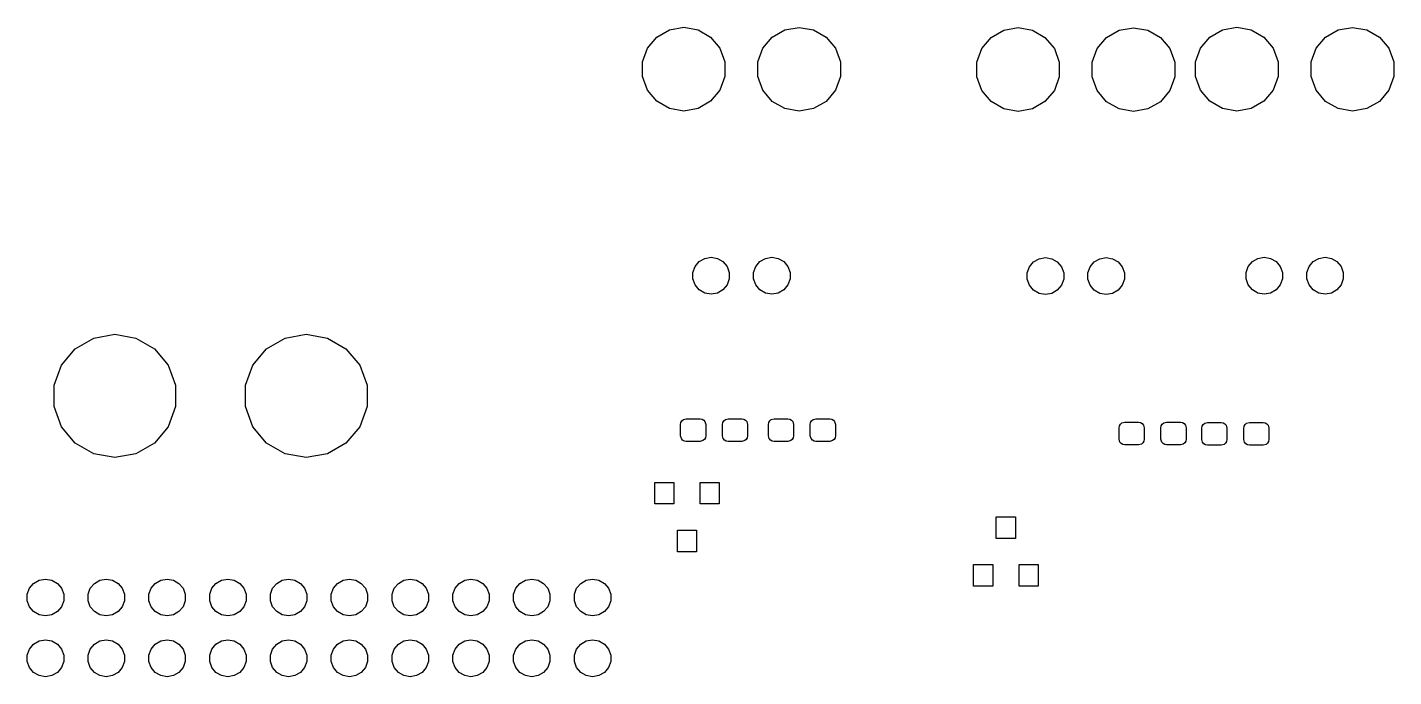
# Model space of a CAD drawing. Extents: x 121 to 245, y -123 to -53.
# Drawn here: x 121.2 to 178.3, y -80 to -52.9 of the extents above; entities that cross this region are included whole.
import ezdxf

# ---------------------------------------------------------------- set-up
doc = ezdxf.new("R2010")
doc.units = 0
doc.header["$MEASUREMENT"] = 0
doc.layers.add('BLACK', color=7, linetype='CONTINUOUS')

msp = doc.modelspace()

# ---------------------------------------------------------------- linework, layer by layer
at = {"layer": 'BLACK', "linetype": 'CONTINUOUS'}
for p, q in [((147.462, -53.2642), (147.989, -52.96)), ((147.989, -52.96), (148.588, -52.8544)), ((148.588, -52.8544), (149.187, -52.96)), ((149.187, -52.96), (149.714, -53.2642)), ((152.29, -53.2682), (152.817, -52.964)), ((152.817, -52.964), (153.416, -52.8584)), ((153.416, -52.8584), (154.015, -52.964)), ((154.015, -52.964), (154.542, -53.2682)), ((161.434, -53.2782), (161.961, -52.974)), ((161.961, -52.974), (162.56, -52.8684)), ((162.56, -52.8684), (163.159, -52.974)), ((163.159, -52.974), (163.686, -53.2782)), ((166.262, -53.2822), (166.789, -52.978)), ((166.789, -52.978), (167.388, -52.8724)), ((167.388, -52.8724), (167.987, -52.978)), ((167.987, -52.978), (168.514, -53.2822)), ((170.578, -53.2642), (171.105, -52.96)), ((171.105, -52.96), (171.704, -52.8544)), ((171.704, -52.8544), (172.303, -52.96)), ((172.303, -52.96), (172.83, -53.2642)), ((175.406, -53.2682), (175.933, -52.964)), ((175.933, -52.964), (176.532, -52.8584)), ((176.532, -52.8584), (177.131, -52.964)), ((177.131, -52.964), (177.658, -53.2682)), ((147.071, -53.7302), (147.462, -53.2642)), ((149.714, -53.2642), (150.105, -53.7302)), ((151.899, -53.7342), (152.29, -53.2682)), ((154.542, -53.2682), (154.933, -53.7342)), ((161.043, -53.7442), (161.434, -53.2782)), ((163.686, -53.2782), (164.077, -53.7442)), ((165.871, -53.7482), (166.262, -53.2822)), ((168.514, -53.2822), (168.905, -53.7482)), ((170.187, -53.7302), (170.578, -53.2642)), ((172.83, -53.2642), (173.221, -53.7302)), ((175.015, -53.7342), (175.406, -53.2682)), ((177.658, -53.2682), (178.049, -53.7342)), ((146.863, -54.3018), (147.071, -53.7302)), ((150.105, -53.7302), (150.313, -54.3018)), ((151.691, -54.3058), (151.899, -53.7342)), ((154.933, -53.7342), (155.141, -54.3058)), ((160.835, -54.3158), (161.043, -53.7442)), ((164.077, -53.7442), (164.285, -54.3158)), ((165.663, -54.3198), (165.871, -53.7482)), ((168.905, -53.7482), (169.113, -54.3198)), ((169.979, -54.3018), (170.187, -53.7302)), ((173.221, -53.7302), (173.429, -54.3018)), ((174.807, -54.3058), (175.015, -53.7342)), ((178.049, -53.7342), (178.257, -54.3058)), ((146.863, -54.9102), (146.863, -54.3018)), ((150.313, -54.3018), (150.313, -54.9102)), ((151.691, -54.9142), (151.691, -54.3058)), ((155.141, -54.3058), (155.141, -54.9142)), ((160.835, -54.9242), (160.835, -54.3158)), ((164.285, -54.3158), (164.285, -54.9242)), ((165.663, -54.9282), (165.663, -54.3198)), ((169.113, -54.3198), (169.113, -54.9282)), ((169.979, -54.9102), (169.979, -54.3018)), ((173.429, -54.3018), (173.429, -54.9102)), ((174.807, -54.9142), (174.807, -54.3058)), ((178.257, -54.3058), (178.257, -54.9142)), ((147.071, -55.4818), (146.863, -54.9102)), ((150.313, -54.9102), (150.105, -55.4818)), ((151.899, -55.4858), (151.691, -54.9142)), ((155.141, -54.9142), (154.933, -55.4858)), ((161.043, -55.4958), (160.835, -54.9242)), ((164.285, -54.9242), (164.077, -55.4958)), ((165.871, -55.4998), (165.663, -54.9282)), ((169.113, -54.9282), (168.905, -55.4998)), ((170.187, -55.4818), (169.979, -54.9102)), ((173.429, -54.9102), (173.221, -55.4818)), ((175.015, -55.4858), (174.807, -54.9142)), ((178.257, -54.9142), (178.049, -55.4858)), ((147.462, -55.9478), (147.071, -55.4818)), ((147.989, -56.252), (147.462, -55.9478)), ((149.714, -55.9478), (149.187, -56.252)), ((150.105, -55.4818), (149.714, -55.9478)), ((152.29, -55.9518), (151.899, -55.4858)), ((152.817, -56.256), (152.29, -55.9518)), ((154.542, -55.9518), (154.015, -56.256)), ((154.933, -55.4858), (154.542, -55.9518)), ((161.434, -55.9618), (161.043, -55.4958)), ((164.077, -55.4958), (163.686, -55.9618)), ((166.262, -55.9658), (165.871, -55.4998)), ((168.905, -55.4998), (168.514, -55.9658)), ((170.578, -55.9478), (170.187, -55.4818)), ((171.105, -56.252), (170.578, -55.9478)), ((172.83, -55.9478), (172.303, -56.252)), ((173.221, -55.4818), (172.83, -55.9478)), ((175.406, -55.9518), (175.015, -55.4858)), ((175.933, -56.256), (175.406, -55.9518)), ((177.658, -55.9518), (177.131, -56.256)), ((178.049, -55.4858), (177.658, -55.9518)), ((148.588, -56.3576), (147.989, -56.252)), ((149.187, -56.252), (148.588, -56.3576)), ((153.416, -56.3616), (152.817, -56.256)), ((154.015, -56.256), (153.416, -56.3616)), ((161.961, -56.266), (161.434, -55.9618)), ((162.56, -56.3716), (161.961, -56.266)), ((163.159, -56.266), (162.56, -56.3716)), ((163.686, -55.9618), (163.159, -56.266)), ((166.789, -56.27), (166.262, -55.9658)), ((167.388, -56.3756), (166.789, -56.27)), ((167.987, -56.27), (167.388, -56.3756)), ((168.514, -55.9658), (167.987, -56.27)), ((171.704, -56.3576), (171.105, -56.252)), ((172.303, -56.252), (171.704, -56.3576)), ((176.532, -56.3616), (175.933, -56.256)), ((177.131, -56.256), (176.532, -56.3616)), ((149.063, -62.8591), (149.236, -62.6533)), ((149.236, -62.6533), (149.468, -62.5189)), ((149.468, -62.5189), (149.733, -62.4722)), ((149.733, -62.4722), (149.998, -62.5189)), ((149.998, -62.5189), (150.23, -62.6533)), ((150.23, -62.6533), (150.403, -62.8591)), ((151.603, -62.8591), (151.776, -62.6533)), ((151.776, -62.6533), (152.008, -62.5189)), ((152.008, -62.5189), (152.273, -62.4722)), ((152.273, -62.4722), (152.538, -62.5189)), ((152.538, -62.5189), (152.77, -62.6533)), ((152.77, -62.6533), (152.943, -62.8591)), ((163.035, -62.8731), (163.208, -62.6673)), ((163.208, -62.6673), (163.44, -62.5329)), ((163.44, -62.5329), (163.705, -62.4862)), ((163.705, -62.4862), (163.97, -62.5329)), ((163.97, -62.5329), (164.202, -62.6673)), ((164.202, -62.6673), (164.375, -62.8731)), ((165.575, -62.8731), (165.748, -62.6673)), ((165.748, -62.6673), (165.98, -62.5329)), ((165.98, -62.5329), (166.245, -62.4862)), ((166.245, -62.4862), (166.51, -62.5329)), ((166.51, -62.5329), (166.742, -62.6673)), ((166.742, -62.6673), (166.915, -62.8731)), ((172.179, -62.8591), (172.352, -62.6533)), ((172.352, -62.6533), (172.584, -62.5189)), ((172.584, -62.5189), (172.849, -62.4722)), ((172.849, -62.4722), (173.114, -62.5189)), ((173.114, -62.5189), (173.346, -62.6533)), ((173.346, -62.6533), (173.519, -62.8591)), ((174.719, -62.8591), (174.892, -62.6533)), ((174.892, -62.6533), (175.124, -62.5189)), ((175.124, -62.5189), (175.389, -62.4722)), ((175.389, -62.4722), (175.654, -62.5189)), ((175.654, -62.5189), (175.886, -62.6533)), ((175.886, -62.6533), (176.059, -62.8591)), ((148.971, -63.1116), (149.063, -62.8591)), ((148.971, -63.3804), (148.971, -63.1116)), ((150.403, -62.8591), (150.495, -63.1116)), ((150.495, -63.1116), (150.495, -63.3804)), ((151.511, -63.1116), (151.603, -62.8591)), ((151.511, -63.3804), (151.511, -63.1116)), ((152.943, -62.8591), (153.035, -63.1116)), ((153.035, -63.1116), (153.035, -63.3804)), ((162.943, -63.1256), (163.035, -62.8731)), ((162.943, -63.3944), (162.943, -63.1256)), ((164.375, -62.8731), (164.467, -63.1256)), ((164.467, -63.1256), (164.467, -63.3944)), ((165.483, -63.1256), (165.575, -62.8731)), ((165.483, -63.3944), (165.483, -63.1256)), ((166.915, -62.8731), (167.007, -63.1256)), ((167.007, -63.1256), (167.007, -63.3944)), ((172.087, -63.1116), (172.179, -62.8591)), ((172.087, -63.3804), (172.087, -63.1116)), ((173.519, -62.8591), (173.611, -63.1116)), ((173.611, -63.1116), (173.611, -63.3804)), ((174.627, -63.1116), (174.719, -62.8591)), ((174.627, -63.3804), (174.627, -63.1116)), ((176.059, -62.8591), (176.151, -63.1116)), ((176.151, -63.1116), (176.151, -63.3804)), ((149.063, -63.6329), (148.971, -63.3804)), ((149.236, -63.8387), (149.063, -63.6329)), ((149.468, -63.9731), (149.236, -63.8387)), ((150.23, -63.8387), (149.998, -63.9731)), ((150.403, -63.6329), (150.23, -63.8387)), ((150.495, -63.3804), (150.403, -63.6329)), ((151.603, -63.6329), (151.511, -63.3804)), ((151.776, -63.8387), (151.603, -63.6329)), ((152.008, -63.9731), (151.776, -63.8387)), ((152.77, -63.8387), (152.538, -63.9731)), ((152.943, -63.6329), (152.77, -63.8387)), ((153.035, -63.3804), (152.943, -63.6329)), ((163.035, -63.6469), (162.943, -63.3944)), ((163.208, -63.8527), (163.035, -63.6469)), ((163.44, -63.9871), (163.208, -63.8527)), ((164.202, -63.8527), (163.97, -63.9871)), ((164.375, -63.6469), (164.202, -63.8527)), ((164.467, -63.3944), (164.375, -63.6469)), ((165.575, -63.6469), (165.483, -63.3944)), ((165.748, -63.8527), (165.575, -63.6469)), ((165.98, -63.9871), (165.748, -63.8527)), ((166.742, -63.8527), (166.51, -63.9871)), ((166.915, -63.6469), (166.742, -63.8527)), ((167.007, -63.3944), (166.915, -63.6469)), ((172.179, -63.6329), (172.087, -63.3804)), ((172.352, -63.8387), (172.179, -63.6329)), ((172.584, -63.9731), (172.352, -63.8387)), ((173.346, -63.8387), (173.114, -63.9731)), ((173.519, -63.6329), (173.346, -63.8387)), ((173.611, -63.3804), (173.519, -63.6329)), ((174.719, -63.6329), (174.627, -63.3804)), ((174.892, -63.8387), (174.719, -63.6329)), ((175.124, -63.9731), (174.892, -63.8387)), ((175.886, -63.8387), (175.654, -63.9731)), ((176.059, -63.6329), (175.886, -63.8387)), ((176.151, -63.3804), (176.059, -63.6329)), ((149.733, -64.0198), (149.468, -63.9731)), ((149.998, -63.9731), (149.733, -64.0198)), ((152.273, -64.0198), (152.008, -63.9731)), ((152.538, -63.9731), (152.273, -64.0198)), ((163.705, -64.0338), (163.44, -63.9871)), ((163.97, -63.9871), (163.705, -64.0338)), ((166.245, -64.0338), (165.98, -63.9871)), ((166.51, -63.9871), (166.245, -64.0338)), ((172.849, -64.0198), (172.584, -63.9731)), ((173.114, -63.9731), (172.849, -64.0198)), ((175.389, -64.0198), (175.124, -63.9731)), ((175.654, -63.9731), (175.389, -64.0198)), ((123.158, -66.2994), (123.933, -65.8516)), ((123.933, -65.8516), (124.816, -65.696)), ((124.816, -65.696), (125.698, -65.8516)), ((125.698, -65.8516), (126.473, -66.2994)), ((131.159, -66.2994), (131.934, -65.8516)), ((131.934, -65.8516), (132.817, -65.696)), ((132.817, -65.696), (133.699, -65.8516)), ((133.699, -65.8516), (134.474, -66.2994)), ((122.582, -66.9856), (123.158, -66.2994)), ((126.473, -66.2994), (127.049, -66.9856)), ((130.583, -66.9856), (131.159, -66.2994)), ((134.474, -66.2994), (135.05, -66.9856)), ((122.276, -67.8273), (122.582, -66.9856)), ((127.049, -66.9856), (127.356, -67.8273)), ((130.277, -67.8273), (130.583, -66.9856)), ((135.05, -66.9856), (135.357, -67.8273)), ((122.276, -68.7231), (122.276, -67.8273)), ((127.356, -67.8273), (127.356, -68.7231)), ((130.277, -68.7231), (130.277, -67.8273)), ((135.357, -67.8273), (135.357, -68.7231)), ((122.582, -69.5648), (122.276, -68.7231)), ((127.356, -68.7231), (127.049, -69.5648)), ((130.583, -69.5648), (130.277, -68.7231)), ((135.357, -68.7231), (135.05, -69.5648)), ((123.158, -70.251), (122.582, -69.5648)), ((127.049, -69.5648), (126.473, -70.251)), ((131.159, -70.251), (130.583, -69.5648)), ((135.05, -69.5648), (134.474, -70.251)), ((148.46, -69.4645), (148.474, -69.3833)), ((148.46, -69.9395), (148.46, -69.4645)), ((148.474, -69.3833), (148.516, -69.3118)), ((148.516, -69.3118), (148.579, -69.2588)), ((148.579, -69.2588), (148.697, -69.227)), ((148.697, -69.227), (149.272, -69.227)), ((149.272, -69.227), (149.354, -69.2413)), ((149.354, -69.2413), (149.425, -69.2826)), ((149.425, -69.2826), (149.478, -69.3457)), ((149.478, -69.3457), (149.51, -69.4645)), ((149.51, -69.4645), (149.51, -69.9395)), ((150.21, -69.4645), (150.224, -69.3833)), ((150.21, -69.9395), (150.21, -69.4645)), ((150.224, -69.3833), (150.266, -69.3118)), ((150.266, -69.3118), (150.329, -69.2588)), ((150.329, -69.2588), (150.447, -69.227)), ((150.447, -69.227), (151.022, -69.227)), ((151.022, -69.227), (151.104, -69.2413)), ((151.104, -69.2413), (151.175, -69.2826)), ((151.175, -69.2826), (151.228, -69.3457)), ((151.228, -69.3457), (151.26, -69.4645)), ((151.26, -69.4645), (151.26, -69.9395)), ((152.129, -69.4645), (152.143, -69.3833)), ((152.129, -69.9395), (152.129, -69.4645)), ((152.143, -69.3833), (152.185, -69.3118)), ((152.185, -69.3118), (152.248, -69.2588)), ((152.248, -69.2588), (152.367, -69.227)), ((152.367, -69.227), (152.941, -69.227)), ((152.941, -69.227), (153.023, -69.2413)), ((153.023, -69.2413), (153.094, -69.2826)), ((153.094, -69.2826), (153.147, -69.3457)), ((153.147, -69.3457), (153.179, -69.4645)), ((153.179, -69.4645), (153.179, -69.9395)), ((153.879, -69.4645), (153.893, -69.3833)), ((153.879, -69.9395), (153.879, -69.4645)), ((153.893, -69.3833), (153.935, -69.3118)), ((153.935, -69.3118), (153.998, -69.2588)), ((153.998, -69.2588), (154.117, -69.227)), ((154.117, -69.227), (154.691, -69.227)), ((154.691, -69.227), (154.773, -69.2413)), ((154.773, -69.2413), (154.844, -69.2826)), ((154.844, -69.2826), (154.897, -69.3457)), ((154.897, -69.3457), (154.929, -69.4645)), ((154.929, -69.4645), (154.929, -69.9395)), ((166.783, -69.6125), (166.797, -69.5313)), ((166.783, -70.0875), (166.783, -69.6125)), ((166.797, -69.5313), (166.839, -69.4598)), ((166.839, -69.4598), (166.902, -69.4068)), ((166.902, -69.4068), (167.02, -69.375)), ((167.02, -69.375), (167.595, -69.375)), ((167.595, -69.375), (167.677, -69.3893)), ((167.677, -69.3893), (167.748, -69.4306)), ((167.748, -69.4306), (167.801, -69.4937)), ((167.801, -69.4937), (167.833, -69.6125)), ((167.833, -69.6125), (167.833, -70.0875)), ((168.533, -69.6125), (168.547, -69.5313)), ((168.533, -70.0875), (168.533, -69.6125)), ((168.547, -69.5313), (168.589, -69.4598)), ((168.589, -69.4598), (168.652, -69.4068)), ((168.652, -69.4068), (168.77, -69.375)), ((168.77, -69.375), (169.345, -69.375)), ((169.345, -69.375), (169.427, -69.3893)), ((169.427, -69.3893), (169.498, -69.4306)), ((169.498, -69.4306), (169.551, -69.4937)), ((169.551, -69.4937), (169.583, -69.6125)), ((169.583, -69.6125), (169.583, -70.0875)), ((170.242, -69.6205), (170.256, -69.5393)), ((170.242, -70.0955), (170.242, -69.6205)), ((170.256, -69.5393), (170.298, -69.4678)), ((170.298, -69.4678), (170.361, -69.4148)), ((170.361, -69.4148), (170.48, -69.383)), ((170.48, -69.383), (171.054, -69.383)), ((171.054, -69.383), (171.136, -69.3973)), ((171.136, -69.3973), (171.207, -69.4386)), ((171.207, -69.4386), (171.26, -69.5018)), ((171.26, -69.5018), (171.292, -69.6205)), ((171.292, -69.6205), (171.292, -70.0955)), ((171.992, -69.6205), (172.006, -69.5393)), ((171.992, -70.0955), (171.992, -69.6205)), ((172.006, -69.5393), (172.048, -69.4678)), ((172.048, -69.4678), (172.111, -69.4148)), ((172.111, -69.4148), (172.23, -69.383)), ((172.23, -69.383), (172.804, -69.383)), ((172.804, -69.383), (172.886, -69.3973)), ((172.886, -69.3973), (172.957, -69.4386)), ((172.957, -69.4386), (173.01, -69.5018)), ((173.01, -69.5018), (173.042, -69.6205)), ((173.042, -69.6205), (173.042, -70.0955)), ((148.492, -70.0583), (148.46, -69.9395)), ((148.545, -70.1214), (148.492, -70.0583)), ((148.616, -70.1627), (148.545, -70.1214)), ((148.697, -70.177), (148.616, -70.1627)), ((149.272, -70.177), (148.697, -70.177)), ((149.391, -70.1452), (149.272, -70.177)), ((149.454, -70.0922), (149.391, -70.1452)), ((149.496, -70.0207), (149.454, -70.0922)), ((149.51, -69.9395), (149.496, -70.0207)), ((150.242, -70.0583), (150.21, -69.9395)), ((150.295, -70.1214), (150.242, -70.0583)), ((150.366, -70.1627), (150.295, -70.1214)), ((150.447, -70.177), (150.366, -70.1627)), ((151.022, -70.177), (150.447, -70.177)), ((151.141, -70.1452), (151.022, -70.177)), ((151.204, -70.0922), (151.141, -70.1452)), ((151.246, -70.0207), (151.204, -70.0922)), ((151.26, -69.9395), (151.246, -70.0207)), ((152.161, -70.0583), (152.129, -69.9395)), ((152.214, -70.1214), (152.161, -70.0583)), ((152.285, -70.1627), (152.214, -70.1214)), ((152.367, -70.177), (152.285, -70.1627)), ((152.941, -70.177), (152.367, -70.177)), ((153.06, -70.1452), (152.941, -70.177)), ((153.123, -70.0922), (153.06, -70.1452)), ((153.165, -70.0207), (153.123, -70.0922)), ((153.179, -69.9395), (153.165, -70.0207)), ((153.911, -70.0583), (153.879, -69.9395)), ((153.964, -70.1214), (153.911, -70.0583)), ((154.035, -70.1627), (153.964, -70.1214)), ((154.117, -70.177), (154.035, -70.1627)), ((154.691, -70.177), (154.117, -70.177)), ((154.81, -70.1452), (154.691, -70.177)), ((154.873, -70.0922), (154.81, -70.1452)), ((154.915, -70.0207), (154.873, -70.0922)), ((154.929, -69.9395), (154.915, -70.0207)), ((166.815, -70.2062), (166.783, -70.0875)), ((166.868, -70.2694), (166.815, -70.2062)), ((167.819, -70.1687), (167.777, -70.2402)), ((167.833, -70.0875), (167.819, -70.1687)), ((168.565, -70.2062), (168.533, -70.0875)), ((168.618, -70.2694), (168.565, -70.2062)), ((169.569, -70.1687), (169.527, -70.2402)), ((169.583, -70.0875), (169.569, -70.1687)), ((170.274, -70.2142), (170.242, -70.0955)), ((170.327, -70.2774), (170.274, -70.2142)), ((171.278, -70.1767), (171.236, -70.2482)), ((171.292, -70.0955), (171.278, -70.1767)), ((172.024, -70.2142), (171.992, -70.0955)), ((172.077, -70.2774), (172.024, -70.2142)), ((173.028, -70.1767), (172.986, -70.2482)), ((173.042, -70.0955), (173.028, -70.1767)), ((123.933, -70.6988), (123.158, -70.251)), ((124.816, -70.8544), (123.933, -70.6988)), ((125.698, -70.6988), (124.816, -70.8544)), ((126.473, -70.251), (125.698, -70.6988)), ((131.934, -70.6988), (131.159, -70.251)), ((132.817, -70.8544), (131.934, -70.6988)), ((133.699, -70.6988), (132.817, -70.8544)), ((134.474, -70.251), (133.699, -70.6988)), ((166.939, -70.3107), (166.868, -70.2694)), ((167.02, -70.325), (166.939, -70.3107)), ((167.595, -70.325), (167.02, -70.325)), ((167.714, -70.2932), (167.595, -70.325)), ((167.777, -70.2402), (167.714, -70.2932)), ((168.689, -70.3107), (168.618, -70.2694)), ((168.77, -70.325), (168.689, -70.3107)), ((169.345, -70.325), (168.77, -70.325)), ((169.464, -70.2932), (169.345, -70.325)), ((169.527, -70.2402), (169.464, -70.2932)), ((170.398, -70.3187), (170.327, -70.2774)), ((170.48, -70.333), (170.398, -70.3187)), ((171.054, -70.333), (170.48, -70.333)), ((171.173, -70.3012), (171.054, -70.333)), ((171.236, -70.2482), (171.173, -70.3012)), ((172.148, -70.3187), (172.077, -70.2774)), ((172.23, -70.333), (172.148, -70.3187)), ((172.804, -70.333), (172.23, -70.333)), ((172.923, -70.3012), (172.804, -70.333)), ((172.986, -70.2482), (172.923, -70.3012)), ((147.377, -72.7936), (147.377, -71.8936)), ((147.377, -71.8936), (148.177, -71.8936)), ((148.177, -71.8936), (148.177, -72.7936)), ((149.277, -72.7936), (149.277, -71.8936)), ((149.277, -71.8936), (150.077, -71.8936)), ((150.077, -71.8936), (150.077, -72.7936)), ((148.177, -72.7936), (147.377, -72.7936)), ((150.077, -72.7936), (149.277, -72.7936)), ((161.652, -74.232), (161.652, -73.332)), ((161.652, -73.332), (162.452, -73.332)), ((162.452, -73.332), (162.452, -74.232)), ((148.327, -74.7936), (148.327, -73.8936)), ((148.327, -73.8936), (149.127, -73.8936)), ((149.127, -73.8936), (149.127, -74.7936)), ((149.127, -74.7936), (148.327, -74.7936)), ((162.452, -74.232), (161.652, -74.232)), ((160.702, -76.232), (160.702, -75.332)), ((160.702, -75.332), (161.502, -75.332)), ((161.502, -75.332), (161.502, -76.232)), ((162.602, -76.232), (162.602, -75.332)), ((162.602, -75.332), (163.402, -75.332)), ((163.402, -75.332), (163.402, -76.232)), ((121.656, -75.9828), (121.92, -75.9363)), ((121.92, -75.9363), (122.184, -75.9828)), ((124.196, -75.9828), (124.46, -75.9363)), ((124.46, -75.9363), (124.724, -75.9828)), ((126.736, -75.9828), (127, -75.9363)), ((127, -75.9363), (127.264, -75.9828)), ((129.276, -75.9828), (129.54, -75.9363)), ((129.54, -75.9363), (129.804, -75.9828)), ((131.816, -75.9828), (132.08, -75.9363)), ((132.08, -75.9363), (132.344, -75.9828)), ((134.356, -75.9828), (134.62, -75.9363)), ((134.62, -75.9363), (134.884, -75.9828)), ((136.896, -75.9828), (137.16, -75.9363)), ((137.16, -75.9363), (137.424, -75.9828)), ((139.436, -75.9828), (139.7, -75.9363)), ((139.7, -75.9363), (139.964, -75.9828)), ((141.976, -75.9828), (142.24, -75.9363)), ((142.24, -75.9363), (142.504, -75.9828)), ((144.516, -75.9828), (144.78, -75.9363)), ((144.78, -75.9363), (145.044, -75.9828)), ((121.16, -76.574), (121.252, -76.3221)), ((121.252, -76.3221), (121.424, -76.1168)), ((121.424, -76.1168), (121.656, -75.9828)), ((122.184, -75.9828), (122.416, -76.1168)), ((122.416, -76.1168), (122.588, -76.3221)), ((122.588, -76.3221), (122.68, -76.574)), ((123.7, -76.574), (123.792, -76.3221)), ((123.792, -76.3221), (123.964, -76.1168)), ((123.964, -76.1168), (124.196, -75.9828)), ((124.724, -75.9828), (124.956, -76.1168)), ((124.956, -76.1168), (125.128, -76.3221)), ((125.128, -76.3221), (125.22, -76.574)), ((126.24, -76.574), (126.332, -76.3221)), ((126.332, -76.3221), (126.504, -76.1168)), ((126.504, -76.1168), (126.736, -75.9828)), ((127.264, -75.9828), (127.496, -76.1168)), ((127.496, -76.1168), (127.668, -76.3221)), ((127.668, -76.3221), (127.76, -76.574)), ((128.78, -76.574), (128.872, -76.3221)), ((128.872, -76.3221), (129.044, -76.1168)), ((129.044, -76.1168), (129.276, -75.9828)), ((129.804, -75.9828), (130.036, -76.1168)), ((130.036, -76.1168), (130.208, -76.3221)), ((130.208, -76.3221), (130.3, -76.574)), ((131.32, -76.574), (131.412, -76.3221)), ((131.412, -76.3221), (131.584, -76.1168)), ((131.584, -76.1168), (131.816, -75.9828)), ((132.344, -75.9828), (132.576, -76.1168)), ((132.576, -76.1168), (132.748, -76.3221)), ((132.748, -76.3221), (132.84, -76.574)), ((133.86, -76.574), (133.952, -76.3221)), ((133.952, -76.3221), (134.124, -76.1168)), ((134.124, -76.1168), (134.356, -75.9828)), ((134.884, -75.9828), (135.116, -76.1168)), ((135.116, -76.1168), (135.288, -76.3221)), ((135.288, -76.3221), (135.38, -76.574)), ((136.4, -76.574), (136.492, -76.3221)), ((136.492, -76.3221), (136.664, -76.1168)), ((136.664, -76.1168), (136.896, -75.9828)), ((137.424, -75.9828), (137.656, -76.1168)), ((137.656, -76.1168), (137.828, -76.3221)), ((137.828, -76.3221), (137.92, -76.574)), ((138.94, -76.574), (139.032, -76.3221)), ((139.032, -76.3221), (139.204, -76.1168)), ((139.204, -76.1168), (139.436, -75.9828)), ((139.964, -75.9828), (140.196, -76.1168)), ((140.196, -76.1168), (140.368, -76.3221)), ((140.368, -76.3221), (140.46, -76.574)), ((141.48, -76.574), (141.572, -76.3221)), ((141.572, -76.3221), (141.744, -76.1168)), ((141.744, -76.1168), (141.976, -75.9828)), ((142.504, -75.9828), (142.736, -76.1168)), ((142.736, -76.1168), (142.908, -76.3221)), ((142.908, -76.3221), (143, -76.574)), ((144.02, -76.574), (144.112, -76.3221)), ((144.112, -76.3221), (144.284, -76.1168)), ((144.284, -76.1168), (144.516, -75.9828)), ((145.044, -75.9828), (145.276, -76.1168)), ((145.276, -76.1168), (145.448, -76.3221)), ((145.448, -76.3221), (145.54, -76.574)), ((161.502, -76.232), (160.702, -76.232)), ((163.402, -76.232), (162.602, -76.232)), ((121.16, -76.842), (121.16, -76.574)), ((121.252, -77.0939), (121.16, -76.842)), ((122.68, -76.842), (122.588, -77.0939)), ((122.68, -76.574), (122.68, -76.842)), ((123.7, -76.842), (123.7, -76.574)), ((123.792, -77.0939), (123.7, -76.842)), ((125.22, -76.842), (125.128, -77.0939)), ((125.22, -76.574), (125.22, -76.842)), ((126.24, -76.842), (126.24, -76.574)), ((126.332, -77.0939), (126.24, -76.842)), ((127.76, -76.842), (127.668, -77.0939)), ((127.76, -76.574), (127.76, -76.842)), ((128.78, -76.842), (128.78, -76.574)), ((128.872, -77.0939), (128.78, -76.842)), ((130.3, -76.842), (130.208, -77.0939)), ((130.3, -76.574), (130.3, -76.842)), ((131.32, -76.842), (131.32, -76.574)), ((131.412, -77.0939), (131.32, -76.842)), ((132.84, -76.842), (132.748, -77.0939)), ((132.84, -76.574), (132.84, -76.842)), ((133.86, -76.842), (133.86, -76.574)), ((133.952, -77.0939), (133.86, -76.842)), ((135.38, -76.842), (135.288, -77.0939)), ((135.38, -76.574), (135.38, -76.842)), ((136.4, -76.842), (136.4, -76.574)), ((136.492, -77.0939), (136.4, -76.842)), ((137.92, -76.842), (137.828, -77.0939)), ((137.92, -76.574), (137.92, -76.842)), ((138.94, -76.842), (138.94, -76.574)), ((139.032, -77.0939), (138.94, -76.842)), ((140.46, -76.842), (140.368, -77.0939)), ((140.46, -76.574), (140.46, -76.842)), ((141.48, -76.842), (141.48, -76.574)), ((141.572, -77.0939), (141.48, -76.842)), ((143, -76.842), (142.908, -77.0939)), ((143, -76.574), (143, -76.842)), ((144.02, -76.842), (144.02, -76.574)), ((144.112, -77.0939), (144.02, -76.842)), ((145.54, -76.842), (145.448, -77.0939)), ((145.54, -76.574), (145.54, -76.842)), ((121.424, -77.2992), (121.252, -77.0939)), ((121.656, -77.4332), (121.424, -77.2992)), ((121.92, -77.4797), (121.656, -77.4332)), ((122.184, -77.4332), (121.92, -77.4797)), ((122.416, -77.2992), (122.184, -77.4332)), ((122.588, -77.0939), (122.416, -77.2992)), ((123.964, -77.2992), (123.792, -77.0939)), ((124.196, -77.4332), (123.964, -77.2992)), ((124.46, -77.4797), (124.196, -77.4332)), ((124.724, -77.4332), (124.46, -77.4797)), ((124.956, -77.2992), (124.724, -77.4332)), ((125.128, -77.0939), (124.956, -77.2992)), ((126.504, -77.2992), (126.332, -77.0939)), ((126.736, -77.4332), (126.504, -77.2992)), ((127, -77.4797), (126.736, -77.4332)), ((127.264, -77.4332), (127, -77.4797)), ((127.496, -77.2992), (127.264, -77.4332)), ((127.668, -77.0939), (127.496, -77.2992)), ((129.044, -77.2992), (128.872, -77.0939)), ((129.276, -77.4332), (129.044, -77.2992)), ((129.54, -77.4797), (129.276, -77.4332)), ((129.804, -77.4332), (129.54, -77.4797)), ((130.036, -77.2992), (129.804, -77.4332)), ((130.208, -77.0939), (130.036, -77.2992)), ((131.584, -77.2992), (131.412, -77.0939)), ((131.816, -77.4332), (131.584, -77.2992)), ((132.08, -77.4797), (131.816, -77.4332)), ((132.344, -77.4332), (132.08, -77.4797)), ((132.576, -77.2992), (132.344, -77.4332)), ((132.748, -77.0939), (132.576, -77.2992)), ((134.124, -77.2992), (133.952, -77.0939)), ((134.356, -77.4332), (134.124, -77.2992)), ((134.62, -77.4797), (134.356, -77.4332)), ((134.884, -77.4332), (134.62, -77.4797)), ((135.116, -77.2992), (134.884, -77.4332)), ((135.288, -77.0939), (135.116, -77.2992)), ((136.664, -77.2992), (136.492, -77.0939)), ((136.896, -77.4332), (136.664, -77.2992)), ((137.16, -77.4797), (136.896, -77.4332)), ((137.424, -77.4332), (137.16, -77.4797)), ((137.656, -77.2992), (137.424, -77.4332)), ((137.828, -77.0939), (137.656, -77.2992)), ((139.204, -77.2992), (139.032, -77.0939)), ((139.436, -77.4332), (139.204, -77.2992)), ((139.7, -77.4797), (139.436, -77.4332)), ((139.964, -77.4332), (139.7, -77.4797)), ((140.196, -77.2992), (139.964, -77.4332)), ((140.368, -77.0939), (140.196, -77.2992)), ((141.744, -77.2992), (141.572, -77.0939)), ((141.976, -77.4332), (141.744, -77.2992)), ((142.24, -77.4797), (141.976, -77.4332)), ((142.504, -77.4332), (142.24, -77.4797)), ((142.736, -77.2992), (142.504, -77.4332)), ((142.908, -77.0939), (142.736, -77.2992)), ((144.284, -77.2992), (144.112, -77.0939)), ((144.516, -77.4332), (144.284, -77.2992)), ((144.78, -77.4797), (144.516, -77.4332)), ((145.044, -77.4332), (144.78, -77.4797)), ((145.276, -77.2992), (145.044, -77.4332)), ((145.448, -77.0939), (145.276, -77.2992)), ((121.252, -78.8621), (121.424, -78.6568)), ((121.424, -78.6568), (121.656, -78.5228)), ((121.656, -78.5228), (121.92, -78.4763)), ((121.92, -78.4763), (122.184, -78.5228)), ((122.184, -78.5228), (122.416, -78.6568)), ((122.416, -78.6568), (122.588, -78.8621)), ((123.792, -78.8621), (123.964, -78.6568)), ((123.964, -78.6568), (124.196, -78.5228)), ((124.196, -78.5228), (124.46, -78.4763)), ((124.46, -78.4763), (124.724, -78.5228)), ((124.724, -78.5228), (124.956, -78.6568)), ((124.956, -78.6568), (125.128, -78.8621)), ((126.332, -78.8621), (126.504, -78.6568)), ((126.504, -78.6568), (126.736, -78.5228)), ((126.736, -78.5228), (127, -78.4763)), ((127, -78.4763), (127.264, -78.5228)), ((127.264, -78.5228), (127.496, -78.6568)), ((127.496, -78.6568), (127.668, -78.8621)), ((128.872, -78.8621), (129.044, -78.6568)), ((129.044, -78.6568), (129.276, -78.5228)), ((129.276, -78.5228), (129.54, -78.4763)), ((129.54, -78.4763), (129.804, -78.5228)), ((129.804, -78.5228), (130.036, -78.6568)), ((130.036, -78.6568), (130.208, -78.8621)), ((131.412, -78.8621), (131.584, -78.6568)), ((131.584, -78.6568), (131.816, -78.5228)), ((131.816, -78.5228), (132.08, -78.4763)), ((132.08, -78.4763), (132.344, -78.5228)), ((132.344, -78.5228), (132.576, -78.6568)), ((132.576, -78.6568), (132.748, -78.8621)), ((133.952, -78.8621), (134.124, -78.6568)), ((134.124, -78.6568), (134.356, -78.5228)), ((134.356, -78.5228), (134.62, -78.4763)), ((134.62, -78.4763), (134.884, -78.5228)), ((134.884, -78.5228), (135.116, -78.6568)), ((135.116, -78.6568), (135.288, -78.8621)), ((136.492, -78.8621), (136.664, -78.6568)), ((136.664, -78.6568), (136.896, -78.5228)), ((136.896, -78.5228), (137.16, -78.4763)), ((137.16, -78.4763), (137.424, -78.5228)), ((137.424, -78.5228), (137.656, -78.6568)), ((137.656, -78.6568), (137.828, -78.8621)), ((139.032, -78.8621), (139.204, -78.6568)), ((139.204, -78.6568), (139.436, -78.5228)), ((139.436, -78.5228), (139.7, -78.4763)), ((139.7, -78.4763), (139.964, -78.5228)), ((139.964, -78.5228), (140.196, -78.6568)), ((140.196, -78.6568), (140.368, -78.8621)), ((141.572, -78.8621), (141.744, -78.6568)), ((141.744, -78.6568), (141.976, -78.5228)), ((141.976, -78.5228), (142.24, -78.4763)), ((142.24, -78.4763), (142.504, -78.5228)), ((142.504, -78.5228), (142.736, -78.6568)), ((142.736, -78.6568), (142.908, -78.8621)), ((144.112, -78.8621), (144.284, -78.6568)), ((144.284, -78.6568), (144.516, -78.5228)), ((144.516, -78.5228), (144.78, -78.4763)), ((144.78, -78.4763), (145.044, -78.5228)), ((145.044, -78.5228), (145.276, -78.6568)), ((145.276, -78.6568), (145.448, -78.8621)), ((121.16, -79.114), (121.252, -78.8621)), ((121.16, -79.382), (121.16, -79.114)), ((122.588, -78.8621), (122.68, -79.114)), ((122.68, -79.114), (122.68, -79.382)), ((123.7, -79.114), (123.792, -78.8621)), ((123.7, -79.382), (123.7, -79.114)), ((125.128, -78.8621), (125.22, -79.114)), ((125.22, -79.114), (125.22, -79.382)), ((126.24, -79.114), (126.332, -78.8621)), ((126.24, -79.382), (126.24, -79.114)), ((127.668, -78.8621), (127.76, -79.114)), ((127.76, -79.114), (127.76, -79.382)), ((128.78, -79.114), (128.872, -78.8621)), ((128.78, -79.382), (128.78, -79.114)), ((130.208, -78.8621), (130.3, -79.114)), ((130.3, -79.114), (130.3, -79.382)), ((131.32, -79.114), (131.412, -78.8621)), ((131.32, -79.382), (131.32, -79.114)), ((132.748, -78.8621), (132.84, -79.114)), ((132.84, -79.114), (132.84, -79.382)), ((133.86, -79.114), (133.952, -78.8621)), ((133.86, -79.382), (133.86, -79.114)), ((135.288, -78.8621), (135.38, -79.114)), ((135.38, -79.114), (135.38, -79.382)), ((136.4, -79.114), (136.492, -78.8621)), ((136.4, -79.382), (136.4, -79.114)), ((137.828, -78.8621), (137.92, -79.114)), ((137.92, -79.114), (137.92, -79.382)), ((138.94, -79.114), (139.032, -78.8621)), ((138.94, -79.382), (138.94, -79.114)), ((140.368, -78.8621), (140.46, -79.114)), ((140.46, -79.114), (140.46, -79.382)), ((141.48, -79.114), (141.572, -78.8621)), ((141.48, -79.382), (141.48, -79.114)), ((142.908, -78.8621), (143, -79.114)), ((143, -79.114), (143, -79.382)), ((144.02, -79.114), (144.112, -78.8621)), ((144.02, -79.382), (144.02, -79.114)), ((145.448, -78.8621), (145.54, -79.114)), ((145.54, -79.114), (145.54, -79.382)), ((121.252, -79.6339), (121.16, -79.382)), ((121.424, -79.8392), (121.252, -79.6339)), ((121.656, -79.9732), (121.424, -79.8392)), ((122.416, -79.8392), (122.184, -79.9732)), ((122.588, -79.6339), (122.416, -79.8392)), ((122.68, -79.382), (122.588, -79.6339)), ((123.792, -79.6339), (123.7, -79.382)), ((123.964, -79.8392), (123.792, -79.6339)), ((124.196, -79.9732), (123.964, -79.8392)), ((124.956, -79.8392), (124.724, -79.9732)), ((125.128, -79.6339), (124.956, -79.8392)), ((125.22, -79.382), (125.128, -79.6339)), ((126.332, -79.6339), (126.24, -79.382)), ((126.504, -79.8392), (126.332, -79.6339)), ((126.736, -79.9732), (126.504, -79.8392)), ((127.496, -79.8392), (127.264, -79.9732)), ((127.668, -79.6339), (127.496, -79.8392)), ((127.76, -79.382), (127.668, -79.6339)), ((128.872, -79.6339), (128.78, -79.382)), ((129.044, -79.8392), (128.872, -79.6339)), ((129.276, -79.9732), (129.044, -79.8392)), ((130.036, -79.8392), (129.804, -79.9732)), ((130.208, -79.6339), (130.036, -79.8392)), ((130.3, -79.382), (130.208, -79.6339)), ((131.412, -79.6339), (131.32, -79.382)), ((131.584, -79.8392), (131.412, -79.6339)), ((131.816, -79.9732), (131.584, -79.8392)), ((132.576, -79.8392), (132.344, -79.9732)), ((132.748, -79.6339), (132.576, -79.8392)), ((132.84, -79.382), (132.748, -79.6339)), ((133.952, -79.6339), (133.86, -79.382)), ((134.124, -79.8392), (133.952, -79.6339)), ((134.356, -79.9732), (134.124, -79.8392)), ((135.116, -79.8392), (134.884, -79.9732)), ((135.288, -79.6339), (135.116, -79.8392)), ((135.38, -79.382), (135.288, -79.6339)), ((136.492, -79.6339), (136.4, -79.382)), ((136.664, -79.8392), (136.492, -79.6339)), ((136.896, -79.9732), (136.664, -79.8392)), ((137.656, -79.8392), (137.424, -79.9732)), ((137.828, -79.6339), (137.656, -79.8392)), ((137.92, -79.382), (137.828, -79.6339)), ((139.032, -79.6339), (138.94, -79.382)), ((139.204, -79.8392), (139.032, -79.6339)), ((139.436, -79.9732), (139.204, -79.8392)), ((140.196, -79.8392), (139.964, -79.9732)), ((140.368, -79.6339), (140.196, -79.8392)), ((140.46, -79.382), (140.368, -79.6339)), ((141.572, -79.6339), (141.48, -79.382)), ((141.744, -79.8392), (141.572, -79.6339)), ((141.976, -79.9732), (141.744, -79.8392)), ((142.736, -79.8392), (142.504, -79.9732)), ((142.908, -79.6339), (142.736, -79.8392)), ((143, -79.382), (142.908, -79.6339)), ((144.112, -79.6339), (144.02, -79.382)), ((144.284, -79.8392), (144.112, -79.6339)), ((144.516, -79.9732), (144.284, -79.8392)), ((145.276, -79.8392), (145.044, -79.9732)), ((145.448, -79.6339), (145.276, -79.8392)), ((145.54, -79.382), (145.448, -79.6339)), ((121.92, -80.0197), (121.656, -79.9732)), ((122.184, -79.9732), (121.92, -80.0197)), ((124.46, -80.0197), (124.196, -79.9732)), ((124.724, -79.9732), (124.46, -80.0197)), ((127, -80.0197), (126.736, -79.9732)), ((127.264, -79.9732), (127, -80.0197)), ((129.54, -80.0197), (129.276, -79.9732)), ((129.804, -79.9732), (129.54, -80.0197)), ((132.08, -80.0197), (131.816, -79.9732)), ((132.344, -79.9732), (132.08, -80.0197)), ((134.62, -80.0197), (134.356, -79.9732)), ((134.884, -79.9732), (134.62, -80.0197)), ((137.16, -80.0197), (136.896, -79.9732)), ((137.424, -79.9732), (137.16, -80.0197)), ((139.7, -80.0197), (139.436, -79.9732)), ((139.964, -79.9732), (139.7, -80.0197)), ((142.24, -80.0197), (141.976, -79.9732)), ((142.504, -79.9732), (142.24, -80.0197)), ((144.78, -80.0197), (144.516, -79.9732)), ((145.044, -79.9732), (144.78, -80.0197))]:
    msp.add_line(p, q, dxfattribs=at)

doc.saveas('drawing.dxf')
